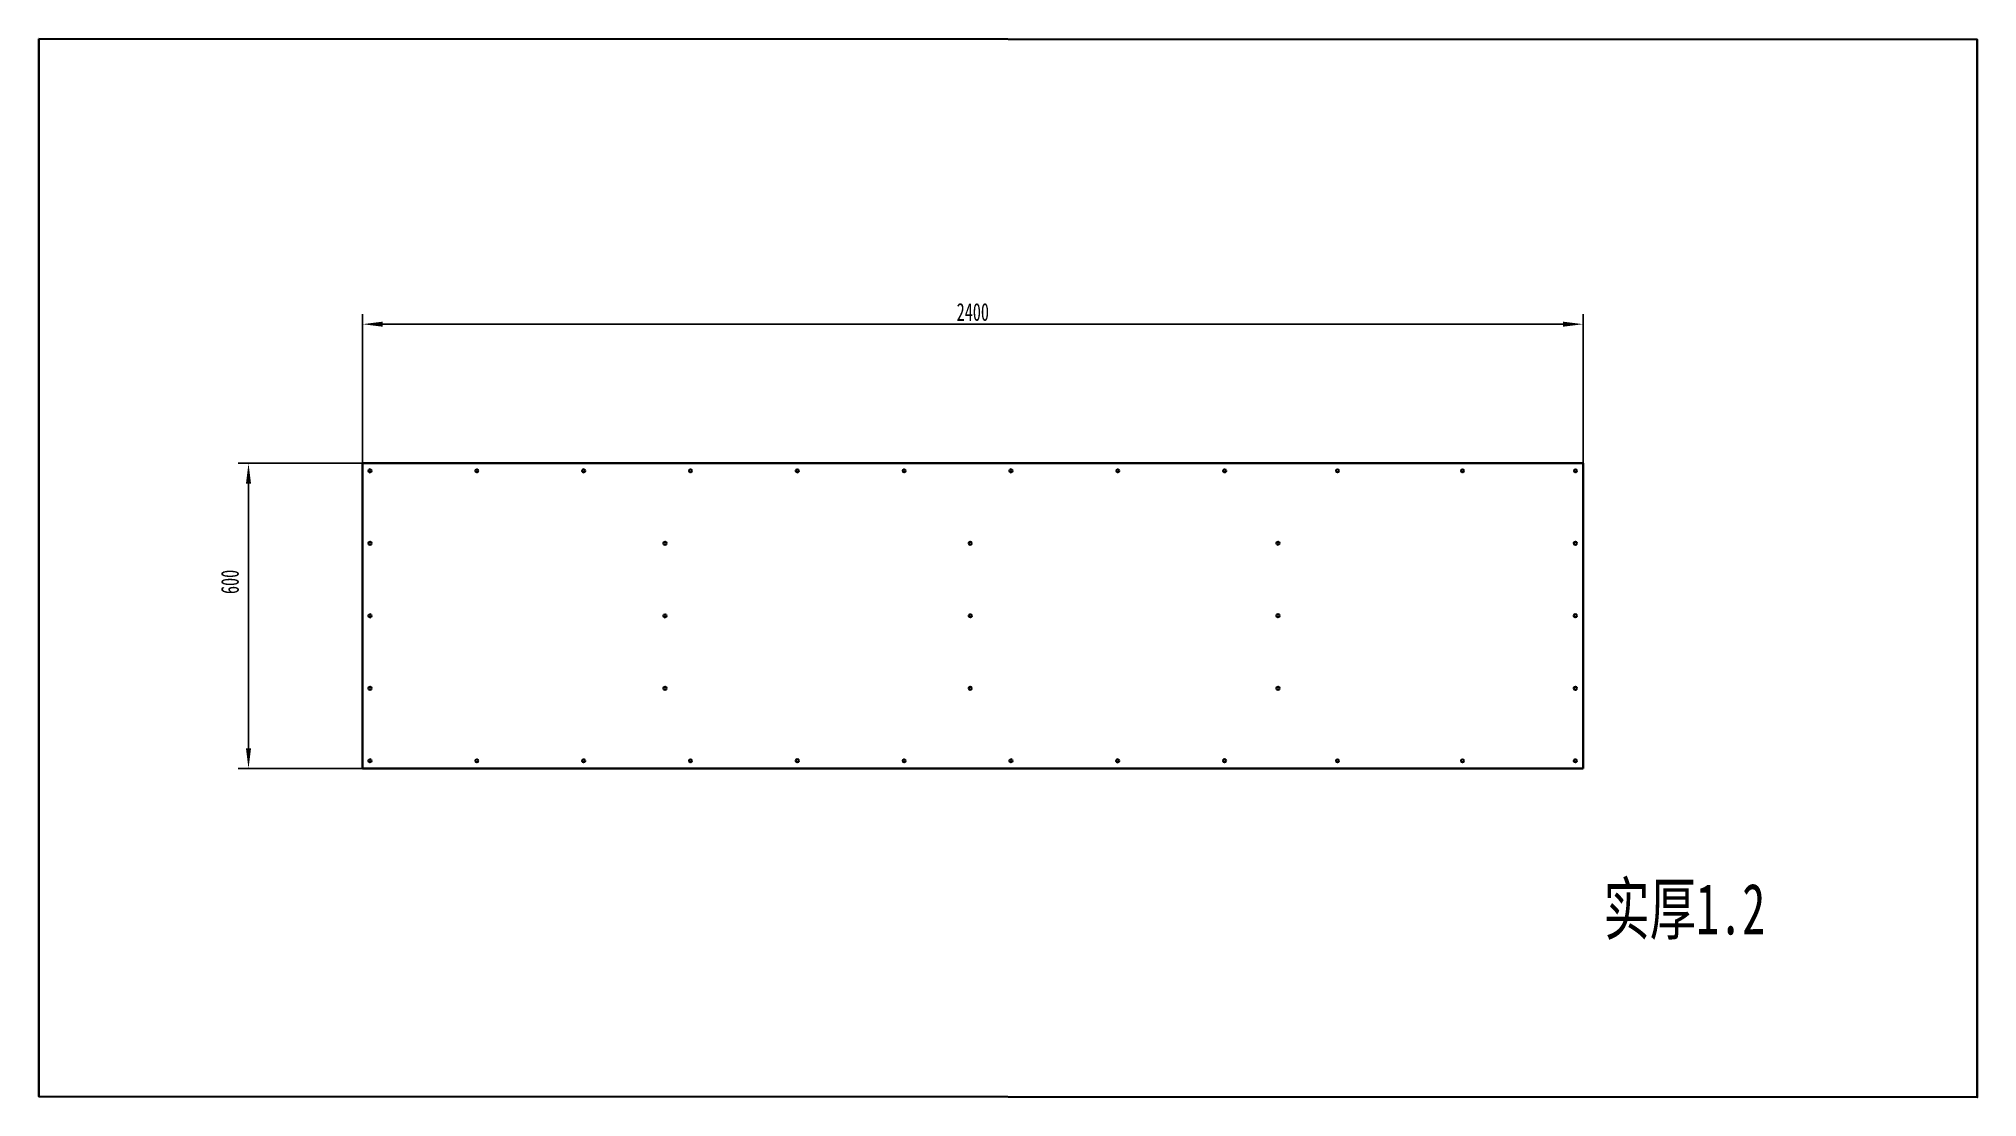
# Model space of a CAD drawing. Header units: millimetres. Extents: x 7168 to 10979, y -796 to 1283.
import ezdxf

# ---------------------------------------------------------------- set-up
doc = ezdxf.new("R2010")
doc.units = ezdxf.units.MM
doc.header["$PDMODE"] = 35
doc.layers.get('0').update_dxf_attribs({"lineweight": 18})
doc.layers.add('尺寸线层', color=3, linetype='Continuous', lineweight=18)
doc.layers.add('粗实线层', color=7, linetype='Continuous', lineweight=35)
doc.styles.add('标准', font='', dxfattribs={"width": 0.667})
doc.styles.get('标准').set_extended_font_data('宋体')
doc.dimstyles.new('标准', dxfattribs={"dimscale": 10, "dimtxt": 3.5, "dimasz": 4, "dimexe": 2, "dimexo": 0, "dimtad": 1, "dimdsep": 46, "dimtxsty": '标准', "dimblk": '_CAXARROW', "dimcen": 0, "dimdle": 6, "dimazin": 2, "dimtfac": 0.707107, "dimtdec": 3, "dimtmove": 2, "dimatfit": 3, "dimfxl": 1, "dimfrac": 2, "dimtolj": 1, "dimarcsym": 1})

# ---------------------------------------------------------------- blocks, each defined once
blk = doc.blocks.new('_CAXARROW')
blk.add_hatch(color=0).paths.add_polyline_path([(0, 0), (-1, 0.125), (-1, -0.125)], flags=0)
blk = doc.blocks.new('*X1')
at = {"layer": 'Defpoints', "color": 0, "transparency": 16777216}
for p in [(7804.3, 449.4), (7580.4, -150.6), (7804.3, -150.6)]:
    blk.add_point(p, dxfattribs=at)
at = {"layer": '尺寸线层', "color": 0, "lineweight": -2, "transparency": 16777216}
for p, q in [((7804.3, 449.4), (7560.4, 449.4)), ((7580.4, 409.4), (7580.4, -110.6)), ((7804.3, -150.6), (7560.4, -150.6))]:
    blk.add_line(p, q, dxfattribs=at)
at = {"layer": '尺寸线层', "color": 0, "lineweight": -2, "transparency": 16777216, "xscale": 40, "yscale": 40, "zscale": 40}
for p, rotation in [((7580.4, 449.4), 90), ((7580.4, -150.6), 270)]:
    blk.add_blockref('_CAXARROW', p, dxfattribs=dict(at, rotation=rotation))
at = {"layer": '尺寸线层', "color": 0, "transparency": 16777216, "insert": (7544.1, 216.1), "char_height": 35, "attachment_point": 5, "rotation": 90, "style": '标准', "bg_fill": 3, "box_fill_scale": 1.1, "bg_fill_color": 256, "bg_fill_true_color": 13158600, "bg_fill_transparency": 0}
blk.add_mtext('\\A1;600', dxfattribs=at)
blk = doc.blocks.new('*X2')
at = {"layer": 'Defpoints', "color": 0, "transparency": 16777216}
for p in [(10204.3, 722.5), (7804.3, 449.4), (10204.3, 449.4)]:
    blk.add_point(p, dxfattribs=at)
at = {"layer": '尺寸线层', "color": 0, "lineweight": -2, "transparency": 16777216}
for p, q in [((7804.3, 449.4), (7804.3, 742.5)), ((10204.3, 449.4), (10204.3, 742.5)), ((7844.3, 722.5), (10164.3, 722.5))]:
    blk.add_line(p, q, dxfattribs=at)
at = {"layer": '尺寸线层', "color": 0, "lineweight": -2, "transparency": 16777216, "xscale": 40, "yscale": 40, "zscale": 40, "rotation": 180}
blk.add_blockref('_CAXARROW', (7804.3, 722.5), dxfattribs=at)
at = {"layer": '尺寸线层', "color": 0, "lineweight": -2, "transparency": 16777216, "xscale": 40, "yscale": 40, "zscale": 40}
blk.add_blockref('_CAXARROW', (10204.3, 722.5), dxfattribs=at)
at = {"layer": '尺寸线层', "color": 0, "transparency": 16777216, "insert": (9004.3, 746.3), "char_height": 35, "attachment_point": 5, "style": '标准', "bg_fill": 3, "box_fill_scale": 1.1, "bg_fill_color": 256, "bg_fill_true_color": 13158600, "bg_fill_transparency": 0}
blk.add_mtext('\\A1;2400', dxfattribs=at)

msp = doc.modelspace()

# ---------------------------------------------------------------- linework, layer by layer
at = {"layer": '粗实线层'}
for centre in [(8399.211, 291.986), (8999.258, 292.024), (9604.292, 292.109), (10188.874, 292.006), (8999.461, 149.501), (9604.106, 149.608), (10188.737, 149.665), (8399.23, 149.322), (8399.211, 7.099), (8999.258, 7.099), (9604.292, 7.099), (10188.823, 6.999), (8029.274, -135.391), (8239.19, -135.417), (8449.198, -135.48), (8659.187, -135.281), (8869.279, -135.364), (9079.218, -135.391), (9289.192, -135.478), (9499.223, -135.264), (9721.158, -135.385), (9966.94, -135.373), (10188.856, -135.342)]:
    msp.add_circle(centre, 3, dxfattribs=at)

# ---------------------------------------------------------------- texts
at = {"layer": '粗实线层', "insert": (10244.095, -376.542), "char_height": 100, "attachment_point": 1, "style": '标准'}
msp.add_mtext_dynamic_manual_height_columns('实厚1.2', width=379.18648, gutter_width=1, heights=[0], dxfattribs=at)

# ---------------------------------------------------------------- dimensions: what is measured, and where the dimension line sits
at = {"layer": '尺寸线层'}
dim = msp.add_linear_dim(base=(7580.448, -150.645), p1=(7804.329, 449.355), p2=(7804.329, -150.645), angle=90, dimstyle='标准', override={"dimsah": 1, "dimtfill": 1}, dxfattribs=at)
dim.commit()
dim.dimension.update_dxf_attribs({"geometry": '*X1', "text_midpoint": (7544.143, 216.138), "dimtype": 160})

# ---------------------------------------------------------------- next in the draw order: linework, layer by layer
at = {"layer": '粗实线层'}
msp.add_lwpolyline([(7804.329, -150.645), (10204.329, -150.645)], dxfattribs=at)
for centre in [(7819.304, 291.948), (7819.233, 149.472), (7819.295, 7.099), (7819.223, -135.356)]:
    msp.add_circle(centre, 3, dxfattribs=at)

# ---------------------------------------------------------------- next in the draw order: dimensions: what is measured, and where the dimension line sits
at = {"layer": '尺寸线层'}
dim = msp.add_linear_dim(base=(10204.329, 722.507), p1=(7804.329, 449.355), p2=(10204.329, 449.355), dimstyle='标准', override={"dimsah": 1, "dimtfill": 1, "dimtzin": 8}, dxfattribs=at)
dim.commit()
dim.dimension.update_dxf_attribs({"geometry": '*X2', "text_midpoint": (9004.329, 746.257)})

# ---------------------------------------------------------------- next in the draw order: linework, layer by layer
at = {"layer": '粗实线层'}
msp.add_line((10204.329, -150.645), (10204.329, 449.355), dxfattribs=at)
msp.add_lwpolyline([(7168.095, 1283.298), (7168.422, -795.081), (10978.853, -796.448), (10978.525, 1281.931)], close=True, dxfattribs=at)
for points in [[(7804.329, 449.355), (7804.329, -150.645)], [(10204.329, 449.355), (7804.361, 449.355)]]:
    msp.add_lwpolyline(points, dxfattribs=at)
for centre in [(7819.327, 434.355), (8029.327, 434.358), (8239.378, 434.324), (8449.293, 434.298), (8659.302, 434.235), (8869.291, 434.434), (9079.383, 434.35), (9289.322, 434.324), (9499.296, 434.236), (9721.261, 434.45), (9967.064, 434.329), (10188.978, 434.341)]:
    msp.add_circle(centre, 3, dxfattribs=at)

doc.saveas('drawing.dxf')
